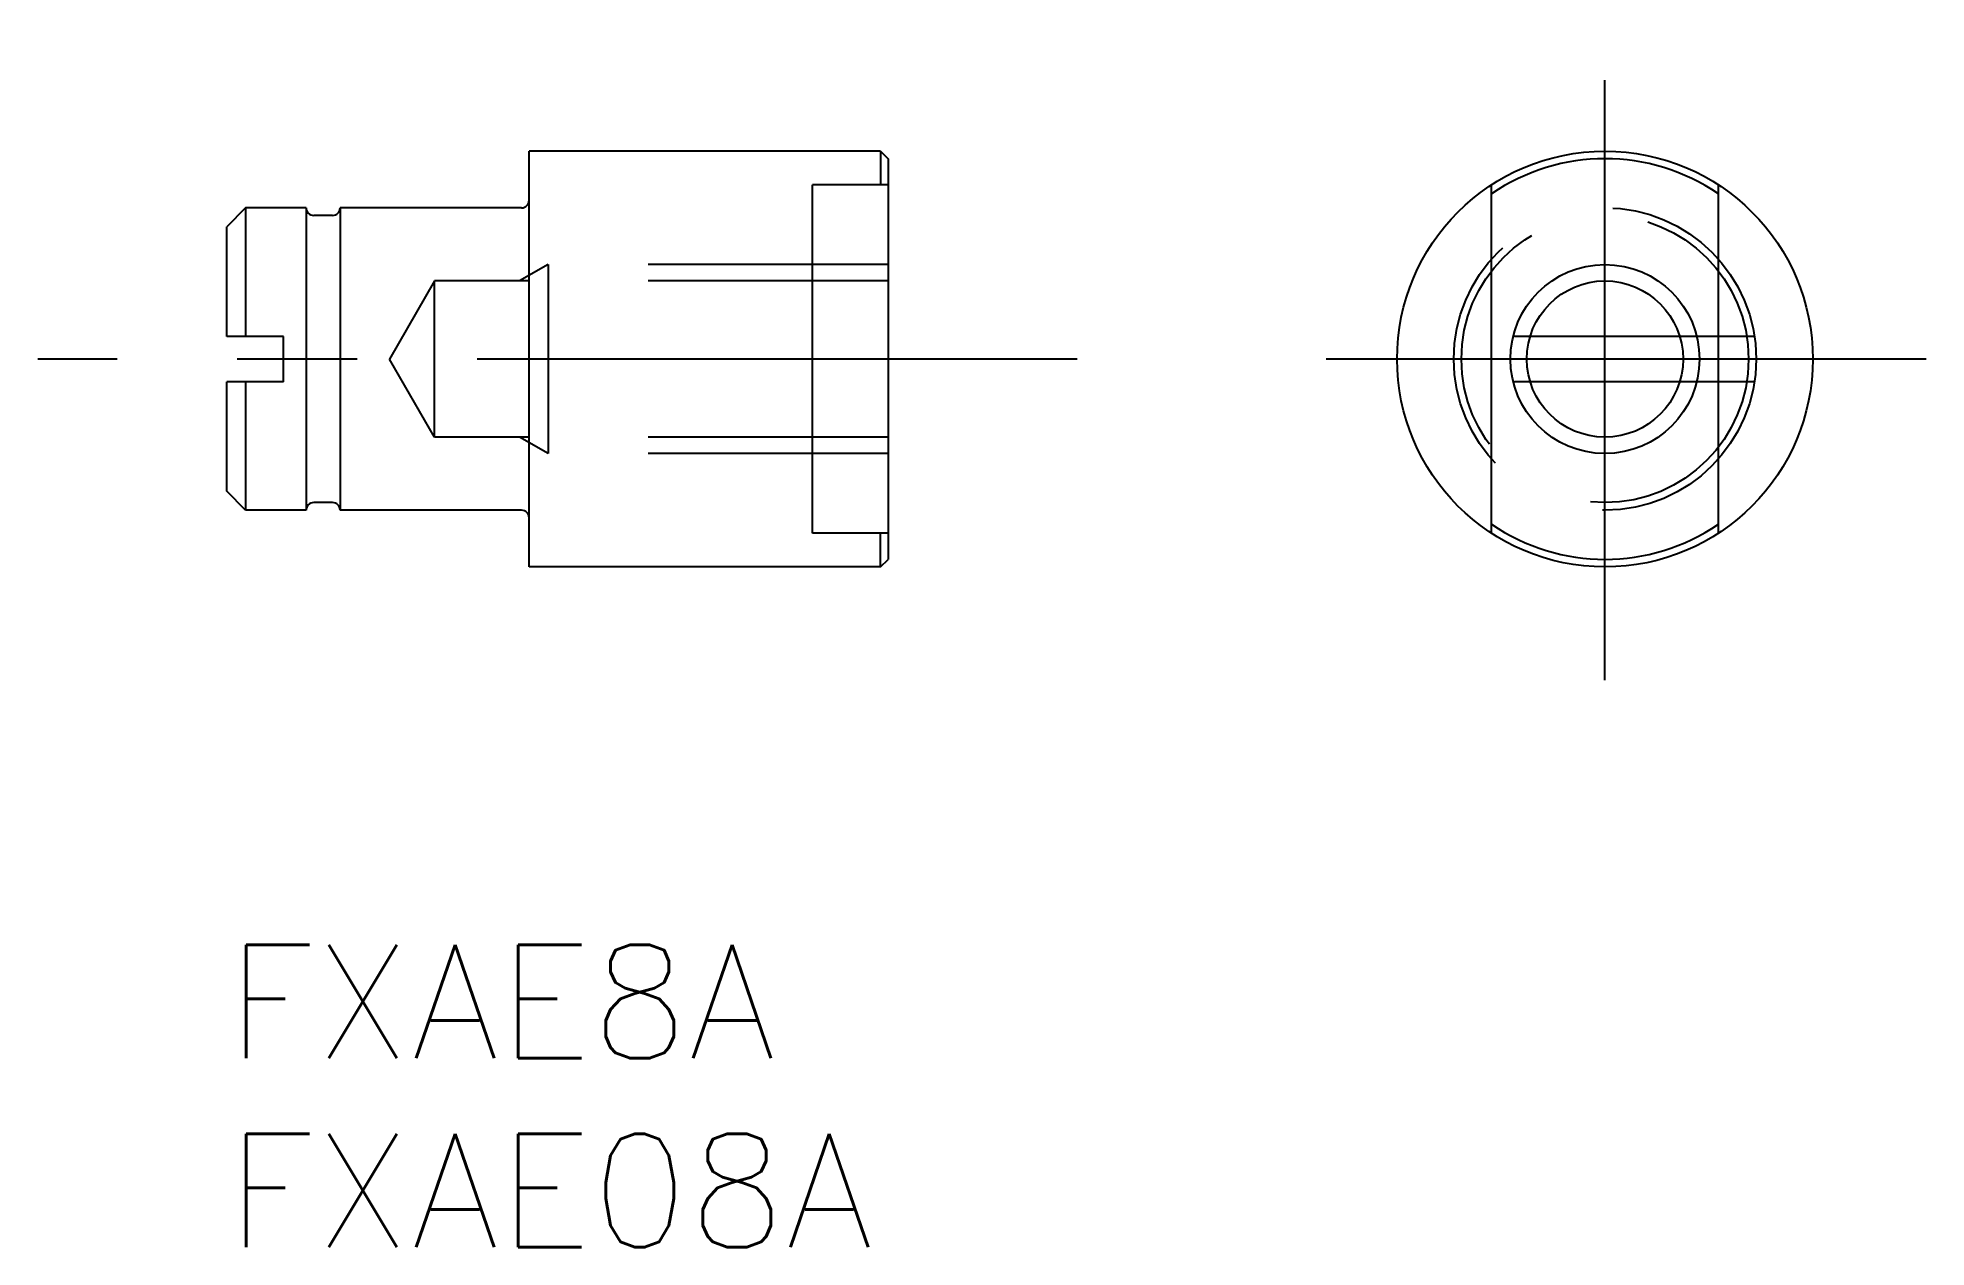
# Model space of a CAD drawing. Extents: x -5 to 45, y -8 to 24.
import ezdxf

# ---------------------------------------------------------------- set-up
doc = ezdxf.new("R2010")
doc.units = 0
doc.header["$LTSCALE"] = 0.5
doc.linetypes.add('CENTER', pattern=[50.8, 31.75, -6.35, 6.35, -6.35])
doc.linetypes.add('DASHED', pattern=[19.05, 12.7, -6.35])
for name, color, linetype in [('MSM_CENTER', 1, 'CENTER'), ('MSM_CONTINUOUS', 7, 'CONTINUOUS'), ('MSM_DASHED', 4, 'DASHED'), ('MSM_NARROW', 5, 'CONTINUOUS'), ('MSM_PART_NUMBER', 7, 'CONTINUOUS')]:
    doc.layers.add(name, color=color, linetype=linetype)
doc.styles.get("Standard").update_dxf_attribs({"font": 'txt.shx', "height": 3, "bigfont": 'bigfont.shx'})

msp = doc.modelspace()

# ---------------------------------------------------------------- linework, layer by layer
at = {"layer": 'MSM_CENTER'}
for p, q in [((36.466, 7), (36.466, 24)), ((22.5, 15.5), (-5, 15.5)), ((44.966, 15.5), (27.966, 15.5))]:
    msp.add_line(p, q, dxfattribs=at)
at = {"layer": 'MSM_CONTINUOUS'}
for p, q in [((8, 10), (8, 21)), ((17.3, 21), (8, 21)), ((17.3, 21), (17.5, 20.8)), ((17.3, 21), (17.3, 20.11)), ((17.5, 20.8), (17.5, 10.2)), ((15.5, 10.89), (15.5, 20.11)), ((17.5, 20.11), (15.5, 20.11)), ((33.466, 10.89), (33.466, 20.11)), ((39.466, 10.89), (39.466, 20.11)), ((0.5, 19.5), (0, 19)), ((2.1, 19.5), (0.5, 19.5)), ((0.5, 19.5), (0.5, 16.1)), ((2.1, 19.5), (2.1, 11.5)), ((3, 19.5), (3, 11.5)), ((7.8, 19.5), (3, 19.5)), ((0, 16.1), (0, 19)), ((2.8, 19.3), (2.3, 19.3)), ((1.5, 16.1), (0, 16.1)), ((1.5, 14.9), (1.5, 16.1)), ((0, 12), (0, 14.9)), ((1.5, 14.9), (0, 14.9)), ((0.5, 14.9), (0.5, 11.5)), ((0.5, 11.5), (0, 12)), ((2.1, 11.5), (0.5, 11.5)), ((2.8, 11.7), (2.3, 11.7)), ((7.8, 11.5), (3, 11.5)), ((17.5, 10.89), (15.5, 10.89)), ((17.3, 10), (17.3, 10.89)), ((17.3, 10), (8, 10)), ((17.3, 10), (17.5, 10.2))]:
    msp.add_line(p, q, dxfattribs=at)
for radius in [5.5, 2.067]:
    msp.add_circle((36.466, 15.5), radius, dxfattribs=at)
for centre, radius, start, end in [((36.466, 15.5), 5.3, 55.5256, 124.4744), ((2.3, 19.5), 0.2, 180, 270), ((2.8, 19.5), 0.2, 270, 0), ((7.8, 19.7), 0.2, 270, 0), ((2.3, 11.5), 0.2, 90, 180), ((2.8, 11.5), 0.2, 0, 90), ((7.8, 11.3), 0.2, 0, 90), ((36.466, 15.5), 5.3, 235.5256, 304.4744)]:
    msp.add_arc(centre, radius, start, end, dxfattribs=at)
at = {"layer": 'MSM_DASHED'}
for p, q in [((8.5, 18), (7.75, 17.567)), ((17.5, 18), (8.5, 18)), ((8.5, 18), (8.5, 13)), ((5.5, 17.567), (4.307, 15.5)), ((17.5, 17.567), (5.5, 17.567)), ((5.5, 13.433), (5.5, 17.567)), ((40.421, 16.1), (32.511, 16.1)), ((5.5, 13.433), (4.307, 15.5)), ((40.421, 14.9), (32.511, 14.9)), ((17.5, 13.433), (5.5, 13.433)), ((8.5, 13), (7.75, 13.433)), ((17.5, 13), (8.5, 13))]:
    msp.add_line(p, q, dxfattribs=at)
for radius in [4, 3.8]:
    msp.add_circle((36.466, 15.5), radius, dxfattribs=at)
at = {"layer": 'MSM_NARROW'}
msp.add_circle((36.466, 15.5), 2.5, dxfattribs=at)

# ---------------------------------------------------------------- texts
at = {"layer": 'MSM_PART_NUMBER'}
for s, p in [('FXAE8A', (0, -3)), ('FXAE08A', (0, -8))]:
    msp.add_text(s, height=3, dxfattribs=at).set_placement(p)

doc.saveas('drawing.dxf')
